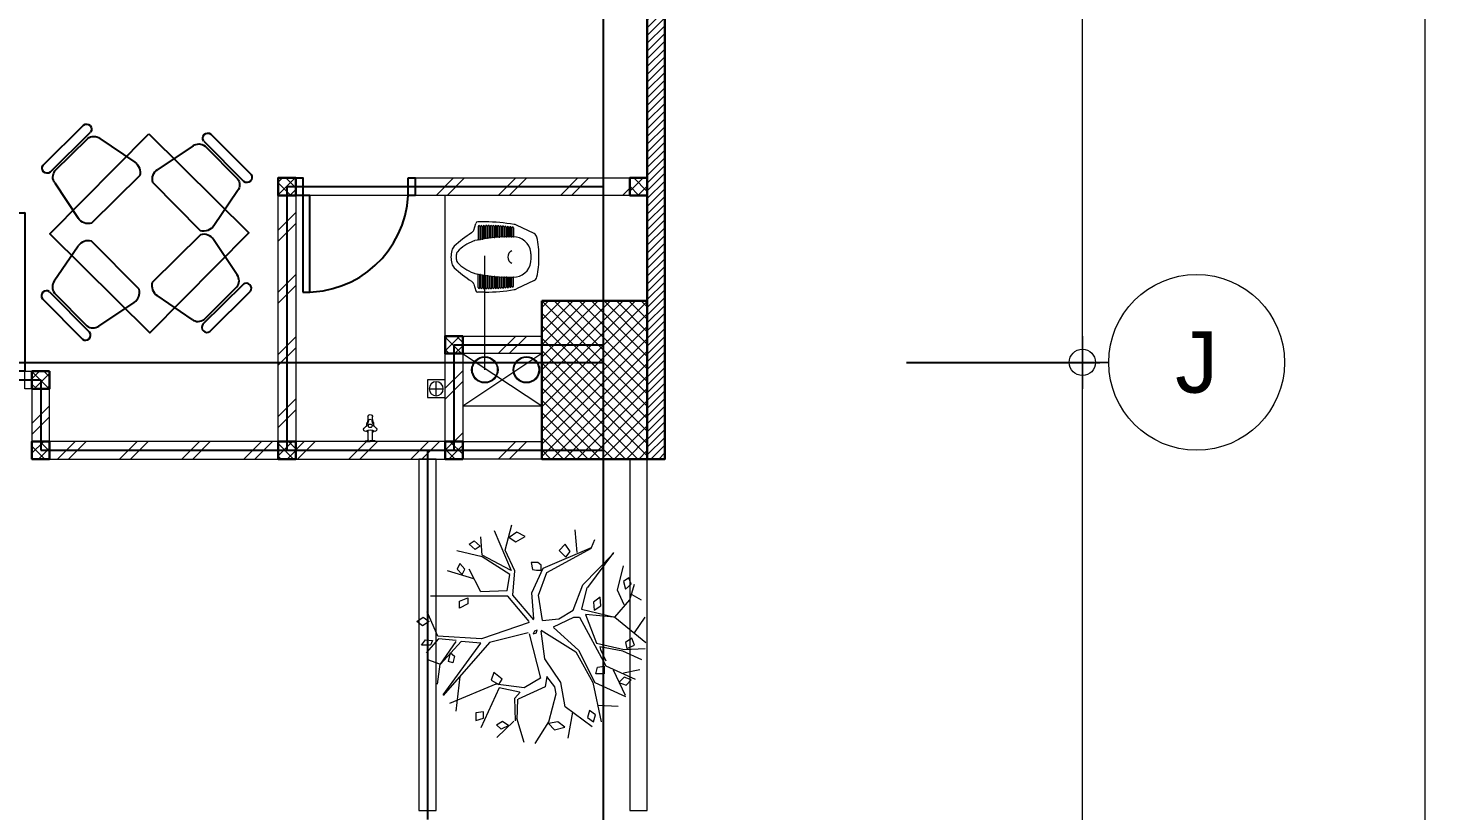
# Model space of a CAD drawing. Header units: millimetres. Extents: x -324 to 75, y -297 to 212.
# Drawn here: x -209.66 to -201.57, y 188.19 to 192.64 of the extents above; entities that cross this region are included whole.
import ezdxf
from ezdxf.enums import TextEntityAlignment as Align

# ---------------------------------------------------------------- set-up
doc = ezdxf.new("R2010")
doc.units = ezdxf.units.MM
doc.layers.get('defpoints').update_dxf_attribs({"color": 1})
for name, color, linetype, lineweight in [('ars', 11, 'Continuous', 0), ('KOL', 1, 'Continuous', 30), ('KOLOM', 4, 'Continuous', 9), ('lan', 7, 'Continuous', 15), ('POHON', 62, 'Continuous', 5), ('SANITAIR', 15, 'Continuous', 9), ('tem', 5, 'Continuous', 20), ('u', 6, 'Continuous', 20)]:
    doc.layers.add(name, color=color, linetype=linetype, lineweight=lineweight)
doc.layers.add('as', color=1, linetype='Continuous', plot=False)
doc.layers.add('FURNITURE', color=68, linetype='Continuous')
doc.layers.add('Kusen', color=30, linetype='Continuous')
doc.styles.add('ATTR', font='romans.shx', dxfattribs={"width": 0.8, "height": 0.56})
doc.styles.add('S', font='simplex', dxfattribs={"width": 0.75})
doc.styles.get("Standard").update_dxf_attribs({"font": 'arial.ttf'})
doc.dimstyles.new('sk-100', dxfattribs={"dimtxt": 0.35, "dimasz": 0.15, "dimexe": 0.1, "dimexo": 0, "dimgap": 0.15, "dimtad": 1, "dimdec": 0, "dimlfac": 100, "dimzin": 0, "dimdsep": 46, "dimtxsty": 'Standard', "dimblk": 'BULAT', "dimcen": 0.09, "dimclrd": 256, "dimclre": 256, "dimclrt": 256, "dimadec": 0, "dimazin": 0, "dimtfac": 1, "dimtdec": 0, "dimtofl": 0, "dimtmove": 0, "dimatfit": 3, "dimldrblk": 'BULAT', "dimfxl": 1, "dimtolj": 1, "dimtzin": 0, "dimlwd": -1, "dimarcsym": 0})

# ---------------------------------------------------------------- blocks, each defined once
blk = doc.blocks.new('bola-3')
at = {"layer": 'POHON'}
for p, q in [((-0.799, 1.609), (-0.703, 2.138)), ((-0.045, 2.245), (-0.318, 1.803)), ((0.177, 2.226), (0.328, 1.732)), ((0.387, 1.789), (0.731, 2.125)), ((-1.212, 1.009), (-1.377, 1.803)), ((-1.198, 1.908), (-0.648, 1.503)), ((-0.318, 1.803), (-0.469, 1.238)), ((0.315, 1.344), (0.328, 1.767)), ((0.356, 1.785), (0.37, 1.327)), ((0.686, 1.115), (1.057, 1.926)), ((-1.308, 1.468), (-1.721, 1.485)), ((-0.648, 1.503), (-0.566, 1.009)), ((1.553, 1.591), (1.47, 0.886)), ((-1.253, 1.009), (-1.872, 1.291)), ((-1.872, 1.274), (-1.625, 0.762)), ((-0.469, 1.238), (-0.442, 1.097)), ((-0.249, 1.097), (0.301, 1.344)), ((0.37, 1.327), (0.26, 1.203)), ((0.273, 1.203), (0.686, 1.115)), ((0.755, 1.044), (1.69, 1.432)), ((0.879, 0.198), (1.814, 1.274)), ((1.814, 1.256), (1.057, 0.216)), ((-1.473, 0.674), (-2.065, 0.939)), ((-0.923, 0.357), (-1.253, 1.009)), ((-0.868, 0.392), (-1.212, 1.009)), ((-0.566, 1.009), (-0.236, 0.533)), ((-0.442, 1.097), (-0.277, 0.886)), ((-0.277, 0.886), (-0.249, 1.097)), ((-0.153, 0.921), (0.177, 1.115)), ((0.081, 0.022), (-0.153, 0.921)), ((0.177, 1.115), (0.755, 1.044)), ((1.883, 0.639), (1.938, 1.044)), ((-1.831, 0.815), (-2.161, 0.745)), ((-0.937, -0.313), (-1.473, 0.674)), ((1.456, 0.18), (1.869, 0.639)), ((1.869, 0.639), (1.553, 0.18)), ((1.883, 0.639), (2.13, 0.551)), ((-1.845, 0.339), (-2.271, 0.322)), ((-2.202, 0.551), (-1.817, 0.374)), ((-1.281, 0.216), (-1.845, 0.339)), ((-1.817, 0.374), (-1.35, 0.286)), ((-1.363, 0.339), (-1.473, 0.568)), ((-1.35, 0.286), (-1.363, 0.339)), ((-0.414, -0.102), (-0.923, 0.357)), ((-0.167, -0.049), (-0.868, 0.392)), ((-0.236, 0.533), (-0.167, -0.031)), ((1.91, 0.128), (2.158, 0.41)), ((-1.652, -0.313), (-2.285, 0.198)), ((-2.051, 0.004), (-2.271, -0.313)), ((-1.061, -0.366), (-1.281, 0.216)), ((0.081, -0.207), (1.044, 0.128)), ((0.095, 0.004), (0.879, 0.198)), ((1.044, 0.128), (1.924, 0.075)), ((1.057, 0.216), (1.456, 0.18)), ((1.553, 0.163), (1.91, 0.128)), ((1.924, 0.075), (2.144, -0.419)), ((-0.414, -0.119), (-0.827, -0.313)), ((-0.524, -0.278), (-0.813, -0.454)), ((-0.194, -0.243), (-0.524, -0.278)), ((-0.194, -0.243), (-0.112, -0.754)), ((-0.015, -0.26), (0.411, -0.754)), ((-0.015, -0.278), (0.026, -0.807)), ((0.081, -0.225), (0.507, -0.736)), ((-1.652, -0.313), (-1.955, -0.666)), ((-1.845, -0.56), (-1.707, -0.86)), ((-0.978, -0.472), (-1.652, -0.313)), ((-1.639, -0.313), (-1.061, -0.366)), ((-1.088, -0.913), (-0.978, -0.472)), ((-0.813, -0.454), (-1.006, -0.966)), ((-0.827, -0.313), (-0.937, -0.313)), ((-1.996, -0.772), (-2.189, -0.666)), ((-1.955, -0.666), (-2.051, -0.983)), ((-1.707, -0.86), (-1.831, -1.354)), ((-0.112, -0.754), (-0.277, -1.213)), ((0.026, -0.807), (-0.208, -1.301)), ((0.411, -0.754), (0.37, -1.248)), ((0.521, -0.842), (0.466, -1.177)), ((0.507, -0.736), (2.075, -0.736)), ((0.521, -0.842), (1.057, -0.825)), ((1.057, -0.825), (1.291, -1.283)), ((-1.625, -1.618), (-1.102, -0.913)), ((-1.006, -0.966), (-1.625, -1.6)), ((1.195, -1.089), (1.731, -1.248)), ((-0.277, -1.213), (-1.185, -1.706)), ((-0.208, -1.301), (-1.185, -1.724)), ((0.37, -1.248), (0.562, -1.671)), ((0.438, -1.248), (0.782, -2.059)), ((0.452, -1.265), (1.03, -1.565)), ((0.466, -1.177), (1.03, -1.53)), ((-1.185, -1.724), (-1.253, -1.883)), ((-0.896, -1.618), (-0.854, -2.077)), ((0.562, -1.671), (0.425, -2.182)), ((1.03, -1.53), (1.539, -1.653)), ((1.03, -1.565), (1.057, -1.936))]:
    blk.add_line(p, q, dxfattribs=at)
for points in [[(-1.226, 1.803), (-1.267, 1.662), (-1.143, 1.573), (-1.102, 1.715)], [(-0.435, 1.966), (-0.641, 1.913), (-0.504, 1.807), (-0.311, 1.842)], [(0.49, 1.882), (0.641, 1.953), (0.738, 1.864), (0.614, 1.794)], [(1.155, 1.778), (1.001, 1.734), (1.001, 1.602), (1.155, 1.624)], [(-1.735, 1.009), (-1.886, 1.062), (-1.982, 0.956), (-1.845, 0.903)], [(0.691, 1.051), (0.622, 0.941), (0.794, 0.809), (0.846, 0.963)], [(-1.441, 0.676), (-1.441, 0.831), (-1.269, 0.831), (-1.303, 0.698)], [(1.671, 0.412), (1.585, 0.478), (1.62, 0.61), (1.706, 0.588)], [(-1.9, 0.322), (-2.051, 0.251), (-1.996, 0.11), (-1.872, 0.198)], [(-0.002, 0.022), (-0.07, 0.004), (-0.084, -0.049), (-0.029, -0.031)], [(2.034, 0.163), (2.075, 0.251), (2.254, 0.251), (2.171, 0.145)], [(2.099, -0.225), (2.237, -0.137), (2.347, -0.225), (2.223, -0.313)], [(-1.236, -0.454), (-1.374, -0.543), (-1.36, -0.719), (-1.222, -0.613)], [(1.319, -0.706), (1.319, -0.582), (1.484, -0.494), (1.484, -0.635)], [(-1.872, -0.878), (-1.982, -0.983), (-1.941, -1.107), (-1.831, -1.036)], [(-0.167, -1.261), (-0.167, -1.367), (-0.098, -1.42), (0.04, -1.42), (0.012, -1.279), (-0.07, -1.261)], [(1.43, -1.175), (1.379, -1.285), (1.482, -1.396), (1.534, -1.285)], [(-0.667, -1.528), (-0.753, -1.638), (-0.65, -1.792), (-0.53, -1.66)], [(1.069, -1.748), (1.173, -1.682), (1.293, -1.792), (1.19, -1.858)], [(0.485, -1.924), (0.347, -1.836), (0.158, -1.947), (0.33, -2.035)]]:
    blk.add_lwpolyline(points, close=True, dxfattribs=at)
at = {"layer": 'POHON', "style": 'ATTR', "width": 0.8, "flags": 9}
blk.add_attdef('ESTCODE', (-0.07, 0.004), '', height=0.00000926, dxfattribs=at)
blk = doc.blocks.new("k1'")
at = {"layer": 'ars'}
h = blk.add_hatch(dxfattribs=at)
h.set_pattern_fill('_USER', color=256, scale=0.05, angle=45, double=1, pattern_type=0)
h.set_pattern_definition([(45, (0, -5), (-0.03535534, 0.03535534), []), (135, (0, -5), (-0.03535534, -0.03535534), [])])
h.paths.add_polyline_path([(-0.3, -0.45), (0.3, -0.45), (0.3, 0.45), (-0.3, 0.45)])
at = {"layer": 'KOL'}
blk.add_lwpolyline([(-0.3, -0.45), (0.3, -0.45), (0.3, 0.45), (-0.3, 0.45)], close=True, dxfattribs=at)
blk = doc.blocks.new('KRAN ATAS')
for p, q in [((-0.0198, 0), (0, 0)), ((-0.0198, -0.0015), (-0.0198, 0)), ((0.0198, 0), (0, 0)), ((0.0198, -0.0015), (0.0198, 0)), ((-0.0193, -0.002), (0, -0.002)), ((-0.0087, -0.006), (-0.0087, -0.0441)), ((0.0193, -0.002), (0, -0.002)), ((0.0087, -0.006), (0.0087, -0.0441))]:
    blk.add_line(p, q)
for centre, radius, start, end in [((-0.0191, -0.047), 0.00682, 147.2603, 232.4214), ((-0.0188, -0.0464), 0.00682, 67.5786, 152.7397), ((-0.0514, -0.0871), 0.0447, 7.4918, 50.9581), ((-0.0193, -0.0015), 0.0005, 180, 270), ((0, -0.0187), 0.0268, 232.9628, 307.0372), ((-0.0127, -0.006), 0.004, 0, 90), ((0.0743, -0.0604), 0.0878, 163.7486, 168.4446), ((-0.0388, -0.0275), 0.03, 343.7486, 0), ((-0.0004, -0.0613), 0.0068, 86.5771, 273.4229), ((0.0004, -0.0613), 0.0068, 266.5771, 93.4229), ((0.0514, -0.0871), 0.0447, 129.0419, 172.5082), ((0.0127, -0.006), 0.004, 90, 180), ((0.0388, -0.0275), 0.03, 180, 196.2514), ((-0.0743, -0.0604), 0.0878, 11.5554, 16.2514), ((0.0188, -0.0464), 0.00682, 27.2603, 112.4214), ((0.0193, -0.0015), 0.0005, 270, 0), ((0.0191, -0.047), 0.00682, 307.5786, 32.7397), ((0.0743, -0.0604), 0.0878, 182.0552, 189.0251), ((-0.0892, -0.0965), 0.08, 0.3555, 16.2023), ((-0.0004, -0.0965), 0.0088, 176.8553, 272.6444), ((-0.0003, -0.0804), 0.00682, 187.5786, 272.7397), ((0.0003, -0.0804), 0.00682, 267.2603, 352.4214), ((0.0004, -0.0965), 0.0088, 267.3556, 3.1447), ((0.0892, -0.0965), 0.08, 163.7977, 179.6445), ((-0.0743, -0.0604), 0.0878, 350.9749, 357.9448)]:
    blk.add_arc(centre, radius, start, end)
blk = doc.blocks.new('AVOOR')
blk.add_lwpolyline([(-21.8185, -71.5914), (-21.9185, -71.5914), (-21.9185, -71.4914), (-21.8185, -71.4914)], close=True)
for points in [[(-21.9085, -71.5414), (-21.8285, -71.5414)], [(-21.8685, -71.5014), (-21.8685, -71.5814)]]:
    blk.add_lwpolyline(points)
blk.add_circle((-21.8685, -71.5414), 0.04)
blk = doc.blocks.new('CL J D')
for p, q in [((0.0275, 0.1273), (0.1283, 0.1756)), ((0.1723, 0.1631), (0.1723, 0.1111)), ((0.1812, 0.1631), (0.1812, 0.1109)), ((0.186, 0.1645), (0.186, 0.1109)), ((0.1949, 0.1645), (0.1949, 0.1105)), ((0.1996, 0.1657), (0.1996, 0.1105)), ((0.2085, 0.1657), (0.2085, 0.11)), ((0.2133, 0.1667), (0.2133, 0.11)), ((0.2222, 0.1667), (0.2222, 0.1092)), ((0.2269, 0.1676), (0.2269, 0.1092)), ((0.2358, 0.1676), (0.2358, 0.1082)), ((0.2406, 0.1682), (0.2406, 0.1082)), ((0.2495, 0.1682), (0.2495, 0.107)), ((0.2542, 0.1687), (0.2542, 0.107)), ((0.2631, 0.1687), (0.2631, 0.1056)), ((0.2679, 0.169), (0.2679, 0.1056)), ((0.2768, 0.169), (0.2768, 0.104)), ((0.2815, 0.1692), (0.2815, 0.104)), ((0.2904, 0.1692), (0.2904, 0.1022)), ((0.2952, 0.1691), (0.2952, 0.1022)), ((0.3041, 0.1691), (0.3041, 0.1003)), ((0.306, 0.1938), (0.3479, 0.1938)), ((0.3088, 0.1689), (0.3088, 0.1003)), ((0.3177, 0.1689), (0.3177, 0.0981)), ((0.3225, 0.1685), (0.3225, 0.0981)), ((0.3314, 0.1685), (0.3314, 0.0957)), ((0.3361, 0.1679), (0.3361, 0.0957)), ((0.345, 0.1679), (0.345, 0.093)), ((0.3709, 0.1476), (0.3594, 0.1853)), ((0.145, 0.1598), (0.145, 0.1109)), ((0.1539, 0.1598), (0.1539, 0.1111)), ((0.1587, 0.1615), (0.1587, 0.1111)), ((0.1676, 0.1615), (0.1676, 0.1111)), ((0.0275, -0.1398), (0.1283, -0.188)), ((0.145, -0.1722), (0.145, -0.1234)), ((0.1539, -0.1722), (0.1539, -0.1236)), ((0.1587, -0.174), (0.1587, -0.1236)), ((0.1676, -0.174), (0.1676, -0.1236)), ((0.1723, -0.1756), (0.1723, -0.1236)), ((0.1812, -0.1756), (0.1812, -0.1234)), ((0.186, -0.177), (0.186, -0.1234)), ((0.1949, -0.177), (0.1949, -0.123)), ((0.1996, -0.1782), (0.1996, -0.123)), ((0.2085, -0.1782), (0.2085, -0.1224)), ((0.2133, -0.1792), (0.2133, -0.1224)), ((0.2222, -0.1792), (0.2222, -0.1216)), ((0.2269, -0.18), (0.2269, -0.1216)), ((0.2358, -0.18), (0.2358, -0.1206)), ((0.2406, -0.1807), (0.2406, -0.1206)), ((0.2495, -0.1807), (0.2495, -0.1195)), ((0.2542, -0.1812), (0.2542, -0.1195)), ((0.2631, -0.1812), (0.2631, -0.1181)), ((0.2679, -0.1815), (0.2679, -0.1181)), ((0.2768, -0.1815), (0.2768, -0.1165)), ((0.2815, -0.1816), (0.2815, -0.1165)), ((0.2904, -0.1816), (0.2904, -0.1147)), ((0.2952, -0.1816), (0.2952, -0.1147)), ((0.3041, -0.1816), (0.3041, -0.1127)), ((0.3088, -0.1813), (0.3088, -0.1127)), ((0.3177, -0.1813), (0.3177, -0.1105)), ((0.3225, -0.1809), (0.3225, -0.1105)), ((0.3314, -0.1809), (0.3314, -0.1081)), ((0.3361, -0.1803), (0.3361, -0.1081)), ((0.345, -0.1803), (0.345, -0.1055)), ((0.3709, -0.16), (0.3594, -0.1977)), ((0.306, -0.2062), (0.3479, -0.2062))]:
    blk.add_line(p, q)
for centre, radius, start, end in [((0.1462, 0.1381), 0.0415, 97.43664, 115.58841), ((0.3183, -0.8979), 1.0917, 90.64465, 99.35641), ((0.1495, 0.1598), 0.00445, 0, 180), ((0.1631, 0.1615), 0.00445, 0, 180), ((0.1768, 0.1631), 0.00445, 0, 180), ((0.1904, 0.1645), 0.00445, 0, 180), ((0.2041, 0.1657), 0.00445, 0, 180), ((0.2177, 0.1667), 0.00445, 0, 180), ((0.2314, 0.1676), 0.00445, 0, 180), ((0.245, 0.1682), 0.00445, 0, 180), ((0.2587, 0.1687), 0.00445, 0, 180), ((0.2723, 0.169), 0.00445, 0, 180), ((0.286, 0.1692), 0.00445, 0, 180), ((0.2996, 0.1691), 0.00445, 0, 180), ((0.3133, 0.1689), 0.00445, 0, 180), ((0.3269, 0.1685), 0.00445, 0, 180), ((0.3406, 0.1679), 0.00445, 0, 180), ((0.3479, 0.1818), 0.012, 16.98371, 90), ((0.5098, 0), 0.5098, 167.907, 180.70014), ((0.0403, 0.1006), 0.0297, 115.58841, 167.907), ((0.1458, 0.0077), 0.1009, 89.36458, 171.9631), ((0.1427, 0.1109), 0.00237, 271.71865, 0), ((0.1639, -0.8282), 0.9369, 77.60377, 91.04193), ((0.1563, 0.1111), 0.00237, 180, 0), ((0.17, 0.1111), 0.00237, 180, 0), ((0.1836, 0.1109), 0.00237, 180, 0), ((0.1973, 0.1105), 0.00237, 180, 0), ((0.2109, 0.11), 0.00237, 180, 0), ((0.2246, 0.1092), 0.00237, 180, 0), ((0.2382, 0.1082), 0.00237, 180, 0), ((0.2519, 0.107), 0.00237, 180, 0), ((0.2655, 0.1056), 0.00237, 180, 0), ((0.2792, 0.104), 0.00237, 180, 0), ((0.2928, 0.1022), 0.00237, 180, 0), ((0.3064, 0.1003), 0.00237, 180, 0), ((0.3201, 0.0981), 0.00237, 180, 0), ((0.3337, 0.0957), 0.00237, 180, 0), ((0.3474, 0.093), 0.00237, 180, 258.7357), ((0.3518, 0.0291), 0.0593, 68.96955, 77.12628), ((0.3992, 0.1563), 0.0297, 196.98371, 236.58705), ((0.2831, -0.1497), 0.2509, 43.87855, 68.96955), ((-0.0629, -0.5443), 0.8096, 47.75416, 56.58705), ((0.1995, 0.0001), 0.1551, 171.9445, 182.3259), ((0.1409, -0.0052), 0.0359, 358.3993, 69.7102), ((0.4511, 0.0118), 0.0178, 9.30537, 43.87855), ((0.3402, -0.0063), 0.1302, 0.0418, 9.30537), ((0.4495, 0.0199), 0.0475, 13.4838, 47.75416), ((0.3402, -0.0063), 0.1598, 0.03404, 13.4838), ((0.5098, -0.0125), 0.5098, 179.29986, 192.093), ((0.1995, -0.0125), 0.1551, 177.6741, 188.0555), ((0.1458, -0.0202), 0.1009, 188.0369, 270.63542), ((0.1409, -0.0072), 0.0359, 290.2898, 1.6007), ((0.2831, 0.1372), 0.2509, 291.03045, 316.12145), ((-0.0629, 0.5318), 0.8096, 303.41295, 312.24584), ((0.4511, -0.0243), 0.0178, 316.12145, 350.69463), ((0.3402, -0.0061), 0.1302, 350.69463, 359.9582), ((0.4495, -0.0323), 0.0475, 312.24584, 346.5162), ((0.3402, -0.0061), 0.1598, 346.5162, 359.96596), ((0.0403, -0.113), 0.0297, 192.093, 244.41159), ((0.1427, -0.1234), 0.00237, 0, 88.28135), ((0.1639, 0.8157), 0.9369, 268.95807, 282.39623), ((0.1563, -0.1236), 0.00237, 0, 180), ((0.17, -0.1236), 0.00237, 0, 180), ((0.1836, -0.1234), 0.00237, 0, 180), ((0.1973, -0.123), 0.00237, 0, 180), ((0.2109, -0.1224), 0.00237, 0, 180), ((0.2246, -0.1216), 0.00237, 0, 180), ((0.2382, -0.1206), 0.00237, 0, 180), ((0.2519, -0.1195), 0.00237, 0, 180), ((0.2655, -0.1181), 0.00237, 0, 180), ((0.2792, -0.1165), 0.00237, 0, 180), ((0.2928, -0.1147), 0.00237, 0, 180), ((0.3064, -0.1127), 0.00237, 0, 180), ((0.3201, -0.1105), 0.00237, 0, 180), ((0.3337, -0.1081), 0.00237, 0, 180), ((0.3474, -0.1055), 0.00237, 101.2643, 180), ((0.3518, -0.0415), 0.0593, 282.87372, 291.03045), ((0.3992, -0.1687), 0.0297, 123.41295, 163.01629), ((0.1462, -0.1506), 0.0415, 244.41159, 262.56336), ((0.3183, 0.8854), 1.0917, 260.64359, 269.35535), ((0.1495, -0.1722), 0.00445, 180, 0), ((0.1631, -0.174), 0.00445, 180, 0), ((0.1768, -0.1756), 0.00445, 180, 0), ((0.1904, -0.177), 0.00445, 180, 0), ((0.2041, -0.1782), 0.00445, 180, 0), ((0.2177, -0.1792), 0.00445, 180, 0), ((0.2314, -0.18), 0.00445, 180, 0), ((0.245, -0.1807), 0.00445, 180, 0), ((0.2587, -0.1812), 0.00445, 180, 0), ((0.2723, -0.1815), 0.00445, 180, 0), ((0.286, -0.1816), 0.00445, 180, 0), ((0.2996, -0.1816), 0.00445, 180, 0), ((0.3133, -0.1813), 0.00445, 180, 0), ((0.3269, -0.1809), 0.00445, 180, 0), ((0.3406, -0.1803), 0.00445, 180, 0), ((0.3479, -0.1942), 0.012, 270, 343.01629)]:
    blk.add_arc(centre, radius, start, end)
blk = doc.blocks.new('P.60')
at = {"layer": 'Kusen'}
for points in [[(1472.8348, 997.5354), (1472.8748, 997.5354), (1472.8748, 997.4354), (1472.8348, 997.4354)], [(1473.4748, 997.5354), (1473.5148, 997.5354), (1473.5148, 997.4354), (1473.4748, 997.4354)], [(1472.8748, 996.8854), (1472.9148, 996.8854), (1472.9148, 997.4354), (1472.8748, 997.4354)]]:
    blk.add_lwpolyline(points, close=True, dxfattribs=at)
blk.add_arc((1472.8948, 997.4658), 0.5808, 268.02661, 356.99428, dxfattribs=at)
blk = doc.blocks.new('P-90')
at = {"layer": 'Kusen'}
blk.add_lwpolyline([(374.6908, -21.5979), (374.7408, -21.5979), (374.7408, -22.4979), (374.6908, -22.4979)], close=True, dxfattribs=at)
at = {"layer": 'Kusen', "lineweight": 9}
for points in [[(373.8008, -22.4979), (373.8408, -22.4979), (373.8408, -22.5979), (373.8008, -22.5979)], [(374.7408, -22.4979), (374.7808, -22.4979), (374.7808, -22.5979), (374.7408, -22.5979)]]:
    blk.add_lwpolyline(points, close=True, dxfattribs=at)
at = {"layer": 'Kusen'}
blk.add_arc((374.7408, -22.4979), 0.9, 90, 180, dxfattribs=at)
blk = doc.blocks.new('Manager Chair')
for p, q in [((6.793595, 0), (-6.793595, 0)), ((6.793595, -2.40006), (-6.793595, -2.40006)), ((5.764665, -3), (-5.250155, -3)), ((-7.308135, -5), (-9.242845, -14.93924)), ((7.82266, -5), (9.757352, -14.93924)), ((-7.822645, -18), (8.337156, -18))]:
    blk.add_line(p, q)
for centre, radius, start, end in [((-6.608415, -1.20003), 1.214231, 98.77222, 261.2278), ((-4.915795, -5.40289), 2.426032, 97.92188, 170.4409), ((5.430285, -5.40292), 2.42607, 9.559852, 82.07782), ((6.608435, -1.20003), 1.214228, 278.7714, 81.22861), ((-6.352795, -15.45813), 2.936262, 169.8216, 239.9611), ((6.867295, -15.45813), 2.936262, 300.0388, 10.17842)]:
    blk.add_arc(centre, radius, start, end)
at = {"style": 'ATTR', "width": 0.8, "flags": 9}
blk.add_attdef('ESTCODE', (0, 0), '', height=0.003816, dxfattribs=at)
blk = doc.blocks.new('mj makan')
blk.add_lwpolyline([(-0.0055, 1.1314), (0.5629, 0.5684), (0, 0), (-0.5684, 0.5629)], close=True)
for p, xscale, yscale, zscale, rotation in [((-0.4923, 1.0685), -0.02383953608250516, 0.02383953608250516, 0.02383953608250516, 44.72219960516194), ((0.4614, 1.0156), -0.02383953608250517, 0.02383953608250517, 0.02383953608250517, 314.7221996051619)]:
    blk.add_blockref('Manager Chair', p, dxfattribs=dict(xscale=xscale, yscale=yscale, zscale=zscale, rotation=rotation))
at = {"extrusion": (0, 0, -1)}
for p, xscale, yscale, zscale, rotation in [((-0.457, 0.1222), -0.02383953608250516, 0.02383953608250516, -0.02383953608250516, 135.277800394838), ((0.4971, 0.0786), -0.0238395360825052, 0.0238395360825052, -0.0238395360825052, 225.2778003948382)]:
    blk.add_blockref('Manager Chair', p, dxfattribs=dict(at, xscale=xscale, yscale=yscale, zscale=zscale, rotation=rotation))
blk = doc.blocks.new('K 10.10')
at = {"layer": 'ars'}
h = blk.add_hatch(dxfattribs=at)
h.set_pattern_fill('_USER', color=256, scale=0.05, angle=45, double=1, pattern_type=0)
h.set_pattern_definition([(45, (0, 0), (-0.035355339, 0.035355339), []), (135, (0, 0), (-0.035355339, -0.035355339), [])])
h.paths.add_polyline_path([(1560.5383, 1380.4069), (1560.6383, 1380.4069), (1560.6383, 1380.5069), (1560.5383, 1380.5069)])
at = {"layer": 'KOL'}
blk.add_lwpolyline([(1560.5383, 1380.4069), (1560.6383, 1380.4069), (1560.6383, 1380.5069), (1560.5383, 1380.5069)], close=True, dxfattribs=at)
blk = doc.blocks.new('A-4')
at = {"layer": 'ars'}
h = blk.add_hatch(dxfattribs=at)
h.set_pattern_fill('ANSI31', color=256, scale=0.25, angle=180, style=0)
h.set_pattern_definition([(45, (37.55, 5.8), (-0.022097087, 0.022097087), [])])
h.paths.add_polyline_path([(36.95, 56.5), (37.45, 56.5), (37.55, 56.5), (37.55, 50.7), (37.45, 50.7), (37.45, 56.4), (36.95, 56.4)])
h = blk.add_hatch(dxfattribs=at)
h.set_pattern_fill('TEMBOK', color=256, scale=0.25)
h.set_pattern_definition([(45, (74.2138, -1.92464), (-0.1767767, 0.1767767), []), (45, (74.2763, -1.92464), (-0.1767767, 0.1767767), [])])
h.paths.add_polyline_path([(36.13, 52.2), (37.35, 52.2), (37.35, 52.3), (36.13, 52.3)])
h = blk.add_hatch(dxfattribs=at)
h.set_pattern_fill('TEMBOK', color=256, scale=0.25)
h.set_pattern_definition([(45, (71.5338, -6.02464), (-0.1767767, 0.1767767), []), (45, (71.5963, -6.02464), (-0.1767767, 0.1767767), [])])
h.paths.add_polyline_path([(35.45, 50.8), (35.35, 50.8), (35.35, 52.2), (35.45, 52.2)])
h = blk.add_hatch(dxfattribs=at)
h.set_pattern_fill('TEMBOK', color=256, scale=0.25)
h.set_pattern_definition([(45, (74.2138, -2.82464), (-0.1767767, 0.1767767), []), (45, (74.2763, -2.82464), (-0.1767767, 0.1767767), [])])
h.paths.add_polyline_path([(36.4, 51.3), (36.85, 51.3), (36.85, 51.4), (36.4, 51.4)])
h = blk.add_hatch(dxfattribs=at)
h.set_pattern_fill('TEMBOK', color=256, scale=0.25)
h.set_pattern_definition([(45, (72.4838, -6.92464), (-0.1767767, 0.1767767), []), (45, (72.5463, -6.92464), (-0.1767767, 0.1767767), [])])
h.paths.add_polyline_path([(36.4, 50.8), (36.3, 50.8), (36.3, 51.3), (36.4, 51.3)])
h = blk.add_hatch(dxfattribs=at)
h.set_pattern_fill('TEMBOK', color=256, scale=0.25)
h.set_pattern_definition([(45, (70.1338, -7.12464), (-0.1767767, 0.1767767), []), (45, (70.1963, -7.12464), (-0.1767767, 0.1767767), [])])
h.paths.add_polyline_path([(34.05, 50.8), (33.95, 50.8), (33.95, 51.1), (34.05, 51.1)])
h = blk.add_hatch(dxfattribs=at)
h.set_pattern_fill('TEMBOK', color=256, scale=0.25)
h.set_pattern_definition([(45, (72.4138, -3.42464), (-0.1767767, 0.1767767), []), (45, (72.4763, -3.42464), (-0.1767767, 0.1767767), [])])
h.paths.add_polyline_path([(34.05, 50.7), (35.35, 50.7), (35.35, 50.8), (34.05, 50.8)])
h = blk.add_hatch(dxfattribs=at)
h.set_pattern_fill('TEMBOK', color=256, scale=0.25)
h.set_pattern_definition([(45, (73.3638, -3.42464), (-0.1767767, 0.1767767), []), (45, (73.4263, -3.42464), (-0.1767767, 0.1767767), [])])
h.paths.add_polyline_path([(35.45, 50.7), (36.3, 50.7), (36.3, 50.8), (35.45, 50.8)])
h = blk.add_hatch(dxfattribs=at)
h.set_pattern_fill('TEMBOK', color=256, scale=0.25)
h.set_pattern_definition([(45, (74.2138, -3.42464), (-0.1767767, 0.1767767), []), (45, (74.2763, -3.42464), (-0.1767767, 0.1767767), [])])
h.paths.add_polyline_path([(36.4, 50.7), (36.85, 50.7), (36.85, 50.8), (36.4, 50.8)])
for centre, radius in [((36.526, 51.2078), 0.075), ((36.526, 51.2078), 0.071), ((36.7625, 51.2078), 0.075), ((36.7625, 51.2078), 0.071)]:
    blk.add_circle(centre, radius, dxfattribs=at)
at = {"layer": 'as'}
for p, q in [((37.2, 56.25), (37.2, 43.15)), ((35.4, 52.25), (35.4, 50.75)), ((35.4, 52.25), (37.2, 52.25)), ((36.35, 51.35), (36.35, 50.75)), ((36.35, 51.35), (37.2, 51.35)), ((-37.2, 51.25), (37.2, 51.25)), ((32.9, 51.15), (34, 51.15)), ((34, 51.15), (34, 50.75)), ((34, 50.75), (37.2, 50.75)), ((36.2, 50.75), (36.2, 48.65))]:
    blk.add_line(p, q, dxfattribs=at)
at = {"layer": 'KOL'}
blk.add_lwpolyline([(36.95, 56.5), (37.45, 56.5), (37.55, 56.5), (37.55, 50.7), (37.45, 50.7), (37.45, 56.4), (36.95, 56.4), (36.95, 56.5)], dxfattribs=at)
at = {"layer": 'lan'}
for p, q in [((36.09, 52.2), (35.53, 52.2)), ((36.3, 51.4), (36.3, 52.2))]:
    blk.add_line(p, q, dxfattribs=at)
for points in [[(36.25, 50.7), (36.15, 50.7), (36.15, 48.7), (36.25, 48.7)], [(37.45, 50.7), (37.35, 50.7), (37.35, 48.7), (37.45, 48.7)]]:
    blk.add_lwpolyline(points, close=True, dxfattribs=at)
at = {"layer": 'tem'}
for points in [[(36.13, 52.3), (37.35, 52.3), (37.35, 52.2), (36.13, 52.2)], [(35.45, 50.8), (35.35, 50.8), (35.35, 52.2), (35.45, 52.2)], [(36.4, 51.4), (36.85, 51.4), (36.85, 51.3), (36.4, 51.3)], [(36.4, 50.8), (36.3, 50.8), (36.3, 51.3), (36.4, 51.3)], [(33.95, 50.8), (34.05, 50.8), (34.05, 51.1), (33.95, 51.1)], [(34.05, 50.7), (35.35, 50.7), (35.35, 50.8), (34.05, 50.8)], [(35.45, 50.7), (36.3, 50.7), (36.3, 50.8), (35.45, 50.8)], [(36.85, 50.7), (36.4, 50.7), (36.4, 50.8), (36.85, 50.8)]]:
    blk.add_lwpolyline(points, close=True, dxfattribs=at)
at = {"layer": 'FURNITURE'}
blk.add_blockref('mj makan', (34.6205, 51.4181), dxfattribs=at)
at = {"layer": 'KOL', "xscale": -1, "rotation": 180}
blk.add_blockref("k1'", (37.15, 51.15), dxfattribs=at)
at = {"layer": 'KOLOM', "extrusion": (0, 0, -1), "xscale": -1, "zscale": -1, "rotation": 180}
for p in [(-1595.9883, 1432.7069), (-1597.9883, 1432.7069), (-1596.9383, 1431.8069), (-1594.5883, 1431.6069), (-1594.5883, 1431.2069), (-1595.9883, 1431.2069), (-1596.9383, 1431.2069)]:
    blk.add_blockref('K 10.10', p, dxfattribs=at)
at = {"layer": 'Kusen'}
for name, p in [('P.60', (-1437.3848, -945.2354)), ('P-90', (-340.8308, 73.6979))]:
    blk.add_blockref(name, p, dxfattribs=at)
at = {"layer": 'POHON', "linetype": 'ByBlock', "lineweight": -3, "xscale": 0.28125, "yscale": 0.28125, "zscale": 0.28125, "rotation": 180}
blk.add_blockref('bola-3', (36.8, 49.7125), dxfattribs=at)
at = {"layer": 'SANITAIR', "extrusion": (0, 0, -1), "xscale": -1, "zscale": -1, "rotation": 180}
blk.add_blockref('CL J D', (-36.8335, 51.8432), dxfattribs=at)
at = {"layer": 'SANITAIR', "xscale": -1, "rotation": 180}
blk.add_blockref('AVOOR', (58.1181, -20.4414), dxfattribs=at)
at = {"layer": 'SANITAIR', "extrusion": (0, 0, -1), "xscale": 1.450644103627577, "yscale": 1.450644103627582, "zscale": -1.450644103627577, "rotation": 180.0386559153116}
blk.add_blockref('KRAN ATAS', (-35.874, 50.8), dxfattribs=at)
blk = doc.blocks.new('BULAT')
for p, q in [((0, -1), (0, 1)), ((-1, 0), (1, 0))]:
    blk.add_line(p, q)
blk.add_circle((0, 0), 0.5)
blk = doc.blocks.new('*D117')
at = {"layer": 'defpoints', "color": 0}
for p in [(-204.667, 190.7439), (-203.667, 190.7439), (-204.667, 182.6439)]:
    blk.add_point(p, dxfattribs=at)
at = {"layer": 'u', "lineweight": -2}
for p, q in [((-204.667, 190.7439), (-203.567, 190.7439)), ((-204.667, 182.6439), (-203.567, 182.6439))]:
    blk.add_line(p, q, dxfattribs=at)
at = {"layer": 'u'}
blk.add_line((-203.667, 182.7939), (-203.667, 190.5939), dxfattribs=at)
at = {"layer": 'u', "xscale": 0.15, "yscale": 0.15, "zscale": 0.15}
for p, rotation in [((-203.667, 190.7439), 90), ((-203.667, 182.6439), 270)]:
    blk.add_blockref('BULAT', p, dxfattribs=dict(at, rotation=rotation))
at = {"layer": 'u', "insert": (-203.9957, 186.6939), "char_height": 0.35, "attachment_point": 5, "rotation": 90}
blk.add_mtext('\\A1;810', dxfattribs=at)
blk = doc.blocks.new('NAV')
blk.add_circle((0, -0.4), 0.4)
at = {"style": 'S', "width": 0.75, "flags": 4}
blk.add_attdef('AV', text='', height=0.3, dxfattribs=at).set_placement((0, -0.4), align=Align.MIDDLE)
blk = doc.blocks.new('*D118')
at = {"layer": 'defpoints', "color": 0}
for p in [(-204.667, 195.7439), (-203.667, 195.7439), (-204.667, 190.7439)]:
    blk.add_point(p, dxfattribs=at)
at = {"layer": 'u', "lineweight": -2}
for p, q in [((-204.667, 195.7439), (-203.567, 195.7439)), ((-204.667, 190.7439), (-203.567, 190.7439))]:
    blk.add_line(p, q, dxfattribs=at)
at = {"layer": 'u'}
blk.add_line((-203.667, 190.8939), (-203.667, 195.5939), dxfattribs=at)
at = {"layer": 'u', "xscale": 0.15, "yscale": 0.15, "zscale": 0.15}
for p, rotation in [((-203.667, 195.7439), 90), ((-203.667, 190.7439), 270)]:
    blk.add_blockref('BULAT', p, dxfattribs=dict(at, rotation=rotation))
at = {"layer": 'u', "insert": (-203.9957, 193.2439), "char_height": 0.35, "attachment_point": 5, "rotation": 90}
blk.add_mtext('\\A1;500', dxfattribs=at)
blk = doc.blocks.new('*D119')
at = {"layer": 'defpoints', "color": 0}
for p in [(-202.517, 195.7439), (-201.717, 195.7439), (-202.517, 139.7439)]:
    blk.add_point(p, dxfattribs=at)
at = {"layer": 'u', "lineweight": -2}
for p, q in [((-202.517, 195.7439), (-201.617, 195.7439)), ((-202.517, 139.7439), (-201.617, 139.7439))]:
    blk.add_line(p, q, dxfattribs=at)
at = {"layer": 'u'}
blk.add_line((-201.717, 139.8939), (-201.717, 195.5939), dxfattribs=at)
at = {"layer": 'u', "xscale": 0.15, "yscale": 0.15, "zscale": 0.15}
for p, rotation in [((-201.717, 195.7439), 90), ((-201.717, 139.7439), 270)]:
    blk.add_blockref('BULAT', p, dxfattribs=dict(at, rotation=rotation))
at = {"layer": 'u', "insert": (-202.0457, 167.7439), "char_height": 0.35, "attachment_point": 5, "rotation": 90}
blk.add_mtext('\\A1;5600', dxfattribs=at)

msp = doc.modelspace()

# ---------------------------------------------------------------- linework, layer by layer
at = {"layer": 'u'}
for points in [[(-207.0659, 190.7017), (-207.0659, 191.3503)], [(-206.7419, 190.4939), (-207.1923, 190.7934)], [(-206.7419, 190.7939), (-207.1919, 190.4939)], [(-206.7419, 190.4939), (-207.1919, 190.4939)]]:
    msp.add_lwpolyline(points, dxfattribs=at)

# ---------------------------------------------------------------- block references
msp.add_blockref('A-4', (-243.5919, 139.4939))
ref = msp.add_blockref('NAV', (-203.017, 191.2439), dxfattribs=dict(at, xscale=1.25, yscale=1.25, zscale=1.25))
ref.add_attrib('AV', 'J', dxfattribs={"layer": '0', "height": 0.35, "flags": 4}).set_placement((-203.017, 190.7439), align=Align.MIDDLE)

# ---------------------------------------------------------------- dimensions: what is measured, and where the dimension line sits
for base, p1, p2, picture, middle in [((-203.667, 195.7439), (-204.667, 190.7439), (-204.667, 195.7439), '*D118', (-203.667, 193.2439)), ((-201.717, 195.7439), (-202.517, 139.7439), (-202.517, 195.7439), '*D119', (-201.717, 167.7439)), ((-203.667, 190.7439), (-204.667, 182.6439), (-204.667, 190.7439), '*D117', (-203.667, 186.6939))]:
    dim = msp.add_linear_dim(base=base, p1=p1, p2=p2, angle=90, dimstyle='sk-100', dxfattribs=at)
    dim.commit()
    dim.dimension.update_dxf_attribs({"geometry": picture, "text_midpoint": middle, "dimtype": 160})

doc.saveas('drawing.dxf')
